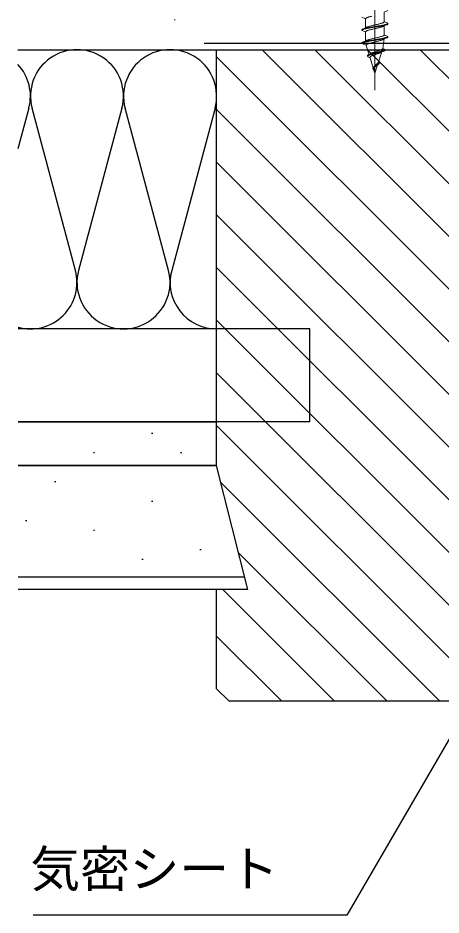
# Model space of a CAD drawing. Units: millimetres, scale not verified. Extents: x -525 to 525, y -783 to 779.
# Drawn here: x -53.6 to 14.6, y 155.2 to 299.8 of the extents above; entities that cross this region are included whole.
import ezdxf
from ezdxf.enums import TextEntityAlignment as Align

# ---------------------------------------------------------------- set-up
doc = ezdxf.new("R2010")
doc.units = ezdxf.units.MM
doc.header["$LTSCALE"] = 4
doc.layers.add('0-5_YKK_13', color=4, linetype='Continuous', lineweight=18)
doc.layers.add('0-7_YKK_D', color=6, linetype='Continuous')
doc.layers.add('0-9_YSS_K', color=3, linetype='Continuous')
doc.styles.add('ＭＳ ゴシック', font='')
doc.styles.get('ＭＳ ゴシック').set_extended_font_data('MS Gothic')

msp = doc.modelspace()

# ---------------------------------------------------------------- linework, layer by layer
at = {"layer": '0-5_YKK_13'}
for p, q in [((3.933, 288.159), (3.933, 349.659)), ((2.433, 296.005), (1.833, 295.756)), ((1.839, 295.656), (2.526, 295.372)), ((5.016, 294.347), (4.995, 294.319)), ((5.184, 294.872), (5.607, 294.696)), ((4.664, 292.547), (4.643, 292.518))]:
    msp.add_line(p, q, dxfattribs=at)
for points in [[(5.433, 299.185), (5.433, 300.708), (6.033, 300.956)], [(1.833, 299.896), (2.433, 299.648), (2.433, 298.125)], [(3.42, 300.06), (3.299, 300.031), (3.183, 300.001), (3.073, 299.972), (2.969, 299.942), (2.872, 299.913), (2.784, 299.883), (2.704, 299.854), (2.634, 299.825), (2.573, 299.795), (2.523, 299.766), (2.484, 299.736), (2.456, 299.707), (2.439, 299.677), (2.433, 299.648)], [(5.41, 299.126), (5.382, 299.097), (5.342, 299.067), (5.292, 299.038), (5.232, 299.008), (5.162, 298.979), (5.082, 298.949), (4.994, 298.92), (4.897, 298.891), (4.793, 298.861), (4.683, 298.832), (4.567, 298.802), (4.446, 298.773), (4.321, 298.743), (4.193, 298.714), (4.064, 298.684), (3.933, 298.655), (3.802, 298.626), (3.672, 298.596), (3.545, 298.567), (3.42, 298.537), (3.299, 298.508), (3.183, 298.478), (3.073, 298.449), (2.969, 298.419), (2.872, 298.39), (2.784, 298.361), (2.704, 298.331), (2.634, 298.302), (2.573, 298.272), (2.523, 298.243), (2.484, 298.213), (2.456, 298.184), (2.439, 298.154), (2.433, 298.125), (1.833, 297.876), (1.833, 297.776), (2.433, 297.528)], [(6.001, 298.778), (5.961, 298.748), (5.906, 298.719), (5.836, 298.689), (5.752, 298.66), (5.653, 298.63), (5.542, 298.601), (5.418, 298.571), (5.283, 298.542), (5.137, 298.513), (4.983, 298.483), (4.82, 298.454), (4.651, 298.424), (4.476, 298.395), (4.298, 298.365), (4.116, 298.336), (3.933, 298.306), (3.75, 298.277), (3.568, 298.248), (3.389, 298.218), (3.215, 298.189), (3.045, 298.159), (2.883, 298.13), (2.728, 298.1), (2.583, 298.071), (2.448, 298.041), (2.324, 298.012), (2.213, 297.983), (2.114, 297.953), (2.03, 297.924), (1.96, 297.894), (1.904, 297.865), (1.865, 297.835), (1.841, 297.806), (1.833, 297.776)], [(1.96, 297.994), (1.904, 297.965), (1.865, 297.935), (1.841, 297.906), (1.833, 297.876)], [(2.114, 298.053), (2.03, 298.024), (1.96, 297.994)], [(4.651, 298.524), (4.476, 298.495), (4.298, 298.465), (4.116, 298.436), (3.933, 298.406), (3.75, 298.377), (3.568, 298.348), (3.389, 298.318), (3.215, 298.289), (3.045, 298.259), (2.883, 298.23), (2.728, 298.2), (2.583, 298.171), (2.448, 298.141), (2.324, 298.112), (2.213, 298.083), (2.114, 298.053)], [(2.456, 297.587), (2.484, 297.616), (2.523, 297.646), (2.573, 297.675), (2.634, 297.705), (2.704, 297.734), (2.784, 297.763), (2.872, 297.793), (2.969, 297.822), (3.073, 297.852), (3.183, 297.881), (3.299, 297.911), (3.42, 297.94), (3.545, 297.97), (3.672, 297.999), (3.802, 298.028), (3.933, 298.058), (4.064, 298.087), (4.193, 298.117), (4.321, 298.146), (4.446, 298.176), (4.567, 298.205), (4.683, 298.235), (4.793, 298.264), (4.897, 298.293), (4.994, 298.323), (5.082, 298.352), (5.162, 298.382), (5.232, 298.411), (5.292, 298.441), (5.342, 298.47), (5.382, 298.5), (5.41, 298.529), (5.427, 298.558), (5.433, 298.588), (6.033, 298.836), (6.033, 298.936), (5.433, 299.185), (5.427, 299.156), (5.41, 299.126)], [(4.983, 298.583), (4.82, 298.554), (4.651, 298.524)], [(5.542, 298.701), (5.418, 298.671), (5.283, 298.642), (5.137, 298.613), (4.983, 298.583)], [(5.433, 298.588), (5.433, 297.065), (6.033, 296.816)], [(5.752, 298.76), (5.653, 298.73), (5.542, 298.701)], [(6.001, 298.878), (5.961, 298.848), (5.906, 298.819), (5.836, 298.789), (5.752, 298.76)], [(6.033, 298.936), (6.025, 298.907), (6.001, 298.878)], [(6.033, 298.836), (6.025, 298.807), (6.001, 298.778)], [(5.433, 297.065), (5.427, 297.036), (5.41, 297.006), (5.382, 296.977), (5.342, 296.947), (5.292, 296.918), (5.232, 296.888), (5.162, 296.859), (5.082, 296.829), (4.994, 296.8), (4.897, 296.771), (4.793, 296.741), (4.683, 296.712), (4.567, 296.682), (4.446, 296.653), (4.321, 296.623), (4.193, 296.594), (4.064, 296.564), (3.933, 296.535), (3.802, 296.506), (3.672, 296.476), (3.545, 296.447), (3.42, 296.417), (3.299, 296.388), (3.183, 296.358), (3.073, 296.329), (2.969, 296.299), (2.872, 296.27), (2.784, 296.241), (2.704, 296.211), (2.634, 296.182), (2.573, 296.152), (2.523, 296.123), (2.484, 296.093), (2.456, 296.064), (2.439, 296.034), (2.433, 296.005), (2.433, 297.528), (2.439, 297.557), (2.456, 297.587)], [(5.425, 296.437), (5.405, 296.407), (5.374, 296.377), (5.333, 296.346), (5.281, 296.316), (5.219, 296.285), (5.147, 296.255), (5.066, 296.224), (4.977, 296.194), (4.881, 296.163), (4.777, 296.133), (4.667, 296.103), (4.553, 296.072), (4.434, 296.042), (4.311, 296.011), (4.186, 295.981), (4.06, 295.95), (3.933, 295.92), (3.806, 295.889), (3.681, 295.859), (3.559, 295.828), (3.439, 295.798), (3.324, 295.768), (3.214, 295.737), (3.11, 295.707), (3.012, 295.676), (2.922, 295.646), (2.839, 295.615), (2.766, 295.585), (2.701, 295.554), (2.646, 295.524), (2.601, 295.494), (2.566, 295.463), (2.542, 295.433), (2.529, 295.402), (2.526, 295.372), (3.029, 293.763), (2.722, 293.636), (2.714, 293.666), (2.715, 293.695)], [(3.022, 293.794), (3.023, 293.825), (3.032, 293.856), (3.047, 293.886), (3.07, 293.917), (3.1, 293.948), (3.137, 293.979), (3.181, 294.01), (3.232, 294.04), (3.29, 294.071), (3.354, 294.102), (3.423, 294.133), (3.498, 294.164), (3.578, 294.194), (3.662, 294.225), (3.749, 294.256), (3.84, 294.287), (3.933, 294.318), (4.028, 294.348), (4.123, 294.379), (4.219, 294.41), (4.315, 294.441), (4.409, 294.472), (4.501, 294.502), (4.59, 294.533), (4.675, 294.564), (4.756, 294.595), (4.832, 294.626), (4.902, 294.656), (4.966, 294.687), (5.023, 294.718), (5.072, 294.749), (5.113, 294.78), (5.146, 294.81), (5.169, 294.841), (5.184, 294.872), (5.433, 296.468), (6.033, 296.716)], [(4.116, 296.216), (4.297, 296.245), (4.476, 296.275), (4.65, 296.304), (4.82, 296.334), (4.982, 296.363), (5.136, 296.393), (5.282, 296.422), (5.417, 296.451), (5.541, 296.481), (5.652, 296.51), (5.751, 296.54), (5.835, 296.569), (5.906, 296.599), (5.961, 296.628), (6.001, 296.658), (6.025, 296.687), (6.033, 296.716), (6.033, 296.816), (6.025, 296.787), (6.001, 296.758), (5.961, 296.728), (5.906, 296.699), (5.836, 296.669), (5.752, 296.64), (5.653, 296.61), (5.542, 296.581), (5.418, 296.551), (5.283, 296.522), (5.137, 296.493), (4.983, 296.463), (4.82, 296.434), (4.651, 296.404), (4.476, 296.375), (4.298, 296.345), (4.116, 296.316)], [(4.116, 296.316), (3.933, 296.286), (3.75, 296.257), (3.568, 296.228), (3.389, 296.198), (3.215, 296.169), (3.045, 296.139), (2.883, 296.11), (2.728, 296.08), (2.583, 296.051), (2.448, 296.021), (2.324, 295.992), (2.213, 295.963), (2.114, 295.933), (2.03, 295.904), (1.96, 295.874), (1.904, 295.845), (1.865, 295.815), (1.841, 295.786), (1.833, 295.756), (1.839, 295.656), (1.846, 295.686), (1.87, 295.715), (1.91, 295.745), (1.964, 295.774), (2.034, 295.804), (2.118, 295.833), (2.216, 295.863), (2.328, 295.892), (2.451, 295.921), (2.586, 295.951), (2.731, 295.98), (2.885, 296.01), (3.047, 296.039), (3.216, 296.069), (3.39, 296.098), (3.569, 296.128), (3.75, 296.157), (3.933, 296.186), (4.116, 296.216)], [(2.715, 293.695), (2.726, 293.725), (2.747, 293.754), (2.777, 293.784), (2.818, 293.813), (2.867, 293.843), (2.927, 293.872), (2.995, 293.901), (3.072, 293.931), (3.157, 293.96), (3.25, 293.99), (3.351, 294.019), (3.457, 294.049), (3.57, 294.078), (3.687, 294.108), (3.808, 294.137), (3.933, 294.166), (4.06, 294.196), (4.188, 294.225), (4.316, 294.255), (4.444, 294.284), (4.57, 294.314), (4.693, 294.343), (4.812, 294.373), (4.926, 294.402), (5.035, 294.431), (5.137, 294.461), (5.231, 294.49), (5.316, 294.52), (5.392, 294.549), (5.458, 294.579), (5.513, 294.608), (5.556, 294.638), (5.588, 294.667), (5.607, 294.696), (5.564, 294.596), (5.028, 294.375), (4.491, 292.655), (4.68, 292.576), (4.636, 292.476)], [(3.721, 291.546), (3.149, 293.378), (2.766, 293.536), (2.722, 293.636)], [(2.758, 293.566), (2.758, 293.595), (2.769, 293.625), (2.788, 293.654), (2.817, 293.684), (2.855, 293.713), (2.903, 293.743), (2.96, 293.772), (3.026, 293.801), (3.1, 293.831), (3.182, 293.86), (3.272, 293.89), (3.369, 293.919), (3.472, 293.949), (3.581, 293.978), (3.695, 294.008), (3.812, 294.037), (3.933, 294.066), (4.056, 294.096), (4.18, 294.125), (4.305, 294.155), (4.429, 294.184), (4.551, 294.214), (4.671, 294.243), (4.787, 294.273), (4.898, 294.302), (5.004, 294.331), (5.103, 294.361), (5.195, 294.39), (5.278, 294.42), (5.352, 294.449), (5.417, 294.479), (5.471, 294.508), (5.513, 294.538), (5.544, 294.567), (5.564, 294.596)], [(3.773, 293.821), (3.696, 293.793), (3.623, 293.766), (3.554, 293.738), (3.489, 293.71), (3.429, 293.682), (3.373, 293.655), (3.324, 293.627), (3.279, 293.599), (3.241, 293.572), (3.209, 293.544), (3.183, 293.516), (3.164, 293.489), (3.151, 293.461), (3.144, 293.433), (3.143, 293.406), (3.149, 293.378)], [(3.933, 293.876), (3.852, 293.849), (3.773, 293.821)], [(4.266, 293.987), (4.183, 293.959), (4.099, 293.932), (4.016, 293.904), (3.933, 293.876)], [(4.429, 294.042), (4.348, 294.015), (4.266, 293.987)], [(4.719, 294.153), (4.652, 294.126), (4.581, 294.098), (4.507, 294.07), (4.429, 294.042)], [(4.837, 294.209), (4.781, 294.181), (4.719, 294.153)], [(4.995, 294.319), (4.966, 294.292), (4.93, 294.264), (4.887, 294.236), (4.837, 294.209)], [(3.672, 291.475), (3.664, 291.505), (3.66, 291.534), (3.658, 291.564), (3.659, 291.593), (3.663, 291.623), (3.671, 291.652), (3.682, 291.681), (3.696, 291.711), (3.714, 291.74), (3.736, 291.77), (3.761, 291.799), (3.789, 291.829), (3.821, 291.858), (3.856, 291.888), (3.893, 291.917), (3.933, 291.946), (3.975, 291.976), (4.019, 292.005), (4.065, 292.035), (4.112, 292.064), (4.159, 292.094), (4.207, 292.123), (4.255, 292.153), (4.302, 292.182), (4.348, 292.211), (4.393, 292.241), (4.435, 292.27), (4.475, 292.3), (4.512, 292.329), (4.545, 292.359), (4.575, 292.388), (4.6, 292.418), (4.621, 292.447), (4.636, 292.476)], [(3.706, 291.608), (3.701, 291.639), (3.698, 291.669), (3.698, 291.7), (3.7, 291.731), (3.705, 291.762), (3.712, 291.792), (3.722, 291.823), (3.735, 291.854), (3.751, 291.885), (3.769, 291.916), (3.791, 291.946), (3.815, 291.977), (3.841, 292.008), (3.869, 292.039), (3.9, 292.07), (3.933, 292.1), (3.967, 292.131), (4.003, 292.162), (4.04, 292.193), (4.078, 292.224), (4.116, 292.254), (4.154, 292.285), (4.192, 292.316), (4.23, 292.347), (4.266, 292.378), (4.301, 292.408), (4.335, 292.439), (4.366, 292.47), (4.395, 292.501), (4.421, 292.532), (4.444, 292.562), (4.463, 292.593), (4.479, 292.624), (4.491, 292.655)], [(4.426, 292.341), (4.379, 292.311), (4.33, 292.282), (4.28, 292.253), (4.229, 292.223), (4.178, 292.194), (4.127, 292.164), (4.076, 292.135), (4.027, 292.105), (3.979, 292.076), (3.933, 292.046), (3.889, 292.017), (3.848, 291.988), (3.81, 291.958), (3.774, 291.929), (3.743, 291.899), (3.714, 291.87)], [(4.636, 292.476), (4.405, 292.381), (3.933, 290.869), (3.772, 291.384), (3.764, 291.412), (3.758, 291.439), (3.753, 291.467), (3.749, 291.495), (3.748, 291.522), (3.749, 291.55), (3.752, 291.578), (3.757, 291.605), (3.764, 291.633), (3.774, 291.661), (3.786, 291.689), (3.801, 291.716), (3.817, 291.744), (3.837, 291.772), (3.858, 291.799), (3.881, 291.827), (3.906, 291.855), (3.933, 291.882), (3.961, 291.91), (3.991, 291.938), (4.022, 291.965), (4.053, 291.993), (4.085, 292.021), (4.117, 292.049), (4.149, 292.076), (4.181, 292.104), (4.212, 292.132), (4.242, 292.159), (4.27, 292.187), (4.297, 292.215), (4.322, 292.242), (4.344, 292.27), (4.364, 292.298), (4.381, 292.325), (4.395, 292.353)], [(4.513, 292.4), (4.471, 292.37), (4.426, 292.341)], [(4.643, 292.518), (4.617, 292.488), (4.586, 292.459), (4.551, 292.429), (4.513, 292.4)], [(3.668, 291.811), (3.651, 291.781), (3.637, 291.752), (3.627, 291.723), (3.621, 291.693), (3.618, 291.664), (3.619, 291.634), (3.622, 291.605), (3.629, 291.575), (3.638, 291.546), (3.65, 291.516)], [(3.721, 291.546), (3.65, 291.516), (3.694, 291.416), (3.772, 291.384)], [(3.714, 291.87), (3.689, 291.84), (3.668, 291.811)]]:
    msp.add_lwpolyline(points, dxfattribs=at)
at = {"layer": '0-7_YKK_D'}
msp.add_lwpolyline([(83.383, 299.669), (82.101, 297.464), (-0.611, 155.211), (-51.146, 155.211)], dxfattribs=at)
at = {"layer": '0-9_YSS_K'}
for p, q in [((-28.358, 299.528), (-28.258, 299.528)), ((-53.579, 294.67), (-21.568, 294.67)), ((-35.823, 294.669), (-20.568, 294.669)), ((-21.569, 294.669), (81.431, 294.669)), ((-21.569, 227.669), (-21.569, 294.669)), ((81.843, 190.081), (-21.569, 293.493)), ((83.431, 196.978), (-14.26, 294.669)), ((83.431, 205.463), (-5.775, 294.669)), ((83.431, 213.949), (2.71, 294.669)), ((83.431, 222.434), (11.196, 294.669)), ((-51.823, 285.231), (-53.576, 278.682)), ((-44.324, 259.108), (-51.314, 285.231)), ((-36.823, 285.231), (-43.814, 259.108)), ((-29.324, 259.108), (-36.314, 285.231)), ((-21.823, 285.231), (-28.814, 259.108)), ((73.769, 189.669), (-21.569, 285.008)), ((65.284, 189.669), (-21.569, 276.522)), ((56.799, 189.669), (-21.569, 268.037)), ((48.313, 189.669), (-21.569, 259.552)), ((39.828, 189.669), (-21.569, 251.066)), ((-21.569, 249.67), (-53.569, 249.67)), ((-21.569, 249.67), (-53.569, 249.67)), ((-6.569, 249.67), (-21.569, 249.67)), ((-6.569, 234.67), (-6.569, 249.67)), ((31.343, 189.669), (-21.569, 242.581)), ((-53.566, 234.67), (-21.569, 234.67)), ((-21.569, 227.67), (-21.569, 234.67)), ((-31.86, 232.815), (-32.06, 232.815)), ((22.858, 189.669), (-21.569, 234.096)), ((-41.231, 229.691), (-41.431, 229.691)), ((-27.174, 229.691), (-27.374, 229.691)), ((-21.569, 227.67), (-53.565, 227.67)), ((-53.565, 227.669), (-21.569, 227.669)), ((-16.569, 207.669), (-21.569, 227.669)), ((-47.479, 225.005), (-47.679, 225.005)), ((14.372, 189.669), (-20.882, 224.924)), ((-31.86, 221.882), (-32.06, 221.882)), ((-52.165, 218.758), (-52.365, 218.758)), ((-41.231, 217.196), (-41.431, 217.196)), ((-24.051, 214.072), (-24.251, 214.072)), ((5.887, 189.669), (-18.054, 213.611)), ((-33.422, 212.51), (-33.622, 212.51)), ((-17.069, 209.669), (-53.561, 209.669)), ((-16.569, 207.669), (-53.56, 207.669)), ((-21.569, 191.669), (-21.569, 207.669)), ((-2.598, 189.669), (-20.598, 207.669)), ((-11.084, 189.669), (-21.569, 200.155)), ((-19.569, 189.669), (-21.569, 191.669)), ((81.431, 189.669), (-19.569, 189.669))]:
    msp.add_line(p, q, dxfattribs=at)
for points in [[(26.433, 296.67), (26.433, 295.67), (-23.567, 295.67)], [(-6.569, 234.67), (-21.569, 234.67), (-53.566, 234.67)]]:
    msp.add_lwpolyline(points, dxfattribs=at)
for centre, start, end in [((-44.069, 287.17), 345.01896, 194.98075), ((-29.069, 287.17), 345.01896, 194.98075), ((-59.069, 287.17), 345.01896, 42.94903), ((-51.569, 257.17), 254.52723, 14.98075), ((-36.569, 257.17), 165.01896, 14.98075), ((-21.569, 257.17), 165.01896, 269.99985)]:
    msp.add_arc(centre, 7.5, start, end, dxfattribs=at)

# ---------------------------------------------------------------- texts
at = {"layer": '0-7_YKK_D', "style": 'ＭＳ ゴシック'}
msp.add_text('気密シート', height=5.865, dxfattribs=at).set_placement((-51.578, 157.974), align=Align.BOTTOM_LEFT)

doc.saveas('drawing.dxf')
